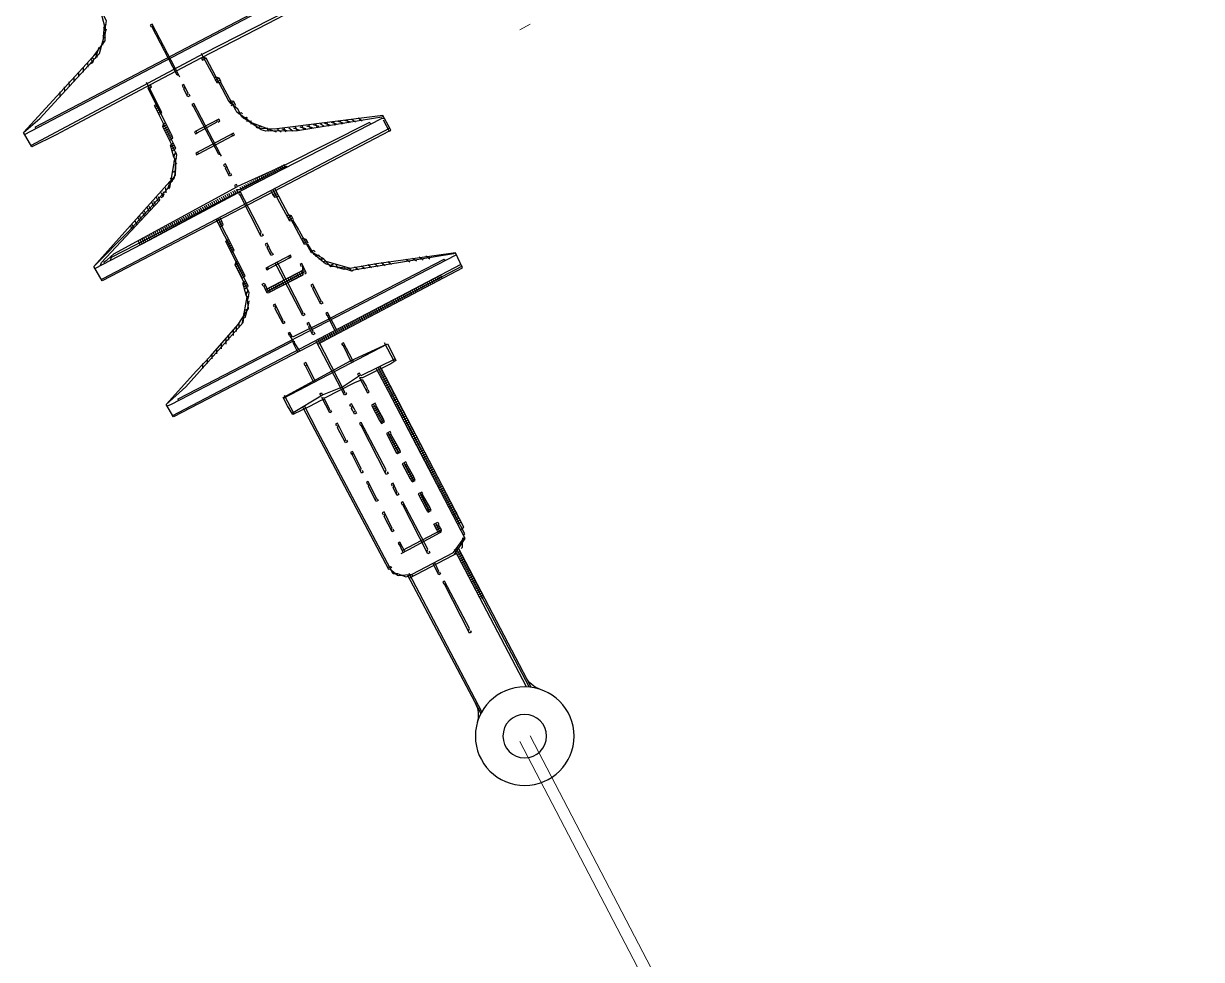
# Model space of a CAD drawing. Header units: millimetres. Extents: x 1804 to 3757, y 2643 to 7323.
# Drawn here: x 2104.59 to 2114.08, y 2847.96 to 2855.5 of the extents above; entities that cross this region are included whole.
import ezdxf

# ---------------------------------------------------------------- set-up
doc = ezdxf.new("R2010")
doc.units = ezdxf.units.MM
doc.layers.add('DIBUJO', color=7, linetype='Continuous', lineweight=20)

# ---------------------------------------------------------------- blocks, each defined once
blk = doc.blocks.new('RPP25')
at = {"color": 7, "linetype": 'Continuous'}
for points in [[(8.37, -1.418), (8.37, -0.915), (8.365, -0.26), (8.365, 0.233), (8.37, 1.019), (8.37, 1.168), (8.365, 1.405), (8.221, 1.41), (7.915, 0.557), (7.844, 0.41), (7.737, 0.35), (7.719, 0.35), (7.612, 0.326), (7.607, 0.294)], [(8.221, 1.41), (8.179, 1.228), (7.919, 0.503), (7.812, 0.405), (7.812, 0.387)], [(8.202, -1.418), (8.24, -1.418), (8.37, -1.418), (8.37, -1.436), (8.351, -1.436), (8.342, -0.302), (8.351, 1.41)], [(8.24, 1.41), (8.24, -1.436)], [(9.542, 1.41), (9.412, 1.001), (9.239, 0.522), (9.212, 0.494), (9.184, 0.429), (9.151, 0.405), (9.058, 0.35), (9.021, 0.35), (8.914, 0.326), (8.909, 0.294)], [(9.691, -1.418), (9.691, -0.357), (9.686, 1.405), (9.542, 1.41), (9.165, 0.41), (9.081, 0.363), (9.077, 0.35)], [(9.56, 1.354), (9.542, 1.335), (9.295, 0.633), (9.263, 0.629)], [(9.56, 1.41), (9.56, 0.87), (9.556, 0.001), (9.542, -0.004), (9.523, -0.004), (9.537, -0.027), (9.542, -0.432), (9.546, -0.483), (9.56, -0.488)], [(9.579, -1.418), (9.691, -1.418), (9.691, -1.436), (9.672, -1.436), (9.672, 1.391), (9.672, 1.41)], [(11.03, -1.436), (11.03, -0.171), (11.025, 1.405), (10.9, 1.41), (10.762, 1.042), (10.705, 0.873), (10.572, 0.532), (10.49, 0.387), (10.397, 0.35), (10.379, 0.35), (10.272, 0.326), (10.267, 0.294)], [(10.9, 1.41), (10.844, 1.187), (10.579, 0.484), (10.546, 0.461), (10.546, 0.443), (10.467, 0.373), (10.435, 0.35)], [(10.937, 0.164), (10.923, 0.187), (10.918, 1.373), (10.918, 1.41)], [(11.011, 1.41), (11.011, -1.436)], [(8.24, 1.298), (8.226, 1.294), (8.226, -1.32), (8.24, -1.325)], [(9.56, 1.317), (9.546, 1.312), (9.542, 1.28), (9.523, 1.205), (9.505, -0.022)], [(9.579, -1.436), (9.565, -1.413), (9.542, 1.242), (9.56, 1.261)], [(10.918, 1.298), (10.904, 1.294), (10.918, -1.436)], [(8.072, 0.926), (8.035, 0.908)], [(8.091, 0.982), (8.054, 0.963)], [(9.412, 0.963), (9.374, 0.963)], [(9.412, 0.945), (9.374, 0.945)], [(9.56, 0.963), (9.523, 0.963)], [(9.56, 0.945), (9.523, 0.945)], [(9.56, 0.926), (9.523, 0.926)], [(10.751, 0.926), (10.714, 0.908)], [(10.769, 0.982), (10.732, 0.963)], [(8.054, 0.87), (8.016, 0.852)], [(9.374, 0.87), (9.337, 0.87)], [(9.374, 0.852), (9.337, 0.852)], [(9.393, 0.908), (9.356, 0.908)], [(9.56, 0.908), (9.523, 0.908)], [(9.56, 0.889), (9.523, 0.889)], [(9.56, 0.87), (9.523, 0.87)], [(9.56, 0.852), (9.523, 0.852)], [(9.56, 0.833), (9.523, 0.833)], [(10.732, 0.87), (10.695, 0.852)], [(8.016, 0.759), (7.979, 0.74)], [(8.035, 0.815), (7.998, 0.796)], [(9.337, 0.759), (9.3, 0.759)], [(9.337, 0.74), (9.3, 0.74)], [(9.356, 0.815), (9.319, 0.815)], [(9.356, 0.796), (9.319, 0.796)], [(9.56, 0.815), (9.523, 0.815)], [(9.56, 0.796), (9.523, 0.796)], [(9.56, 0.777), (9.523, 0.777)], [(9.56, 0.759), (9.523, 0.759)], [(9.56, 0.74), (9.523, 0.74)], [(9.56, 0.722), (9.523, 0.722)], [(10.695, 0.759), (10.658, 0.74)], [(10.714, 0.815), (10.676, 0.796)], [(7.979, 0.647), (7.942, 0.629)], [(7.998, 0.703), (7.961, 0.684)], [(9.3, 0.647), (9.263, 0.647)], [(9.319, 0.703), (9.281, 0.703)], [(9.319, 0.684), (9.281, 0.684)], [(9.56, 0.703), (9.523, 0.703)], [(9.56, 0.684), (9.523, 0.684)], [(9.56, 0.666), (9.523, 0.666)], [(9.56, 0.647), (9.523, 0.647)], [(9.56, 0.629), (9.523, 0.629)], [(10.658, 0.666), (10.621, 0.647)], [(10.676, 0.703), (10.639, 0.684)], [(7.942, 0.554), (7.868, 0.48)], [(7.942, 0.536), (7.905, 0.536)], [(7.961, 0.61), (7.961, 0.591), (7.942, 0.573), (7.923, 0.573)], [(7.961, 0.591), (7.923, 0.591)], [(9.244, 0.517), (9.239, 0.503), (9.039, 0.35), (9.039, 0.331)], [(9.263, 0.554), (9.226, 0.536)], [(9.281, 0.61), (9.281, 0.591), (9.263, 0.573), (9.244, 0.573)], [(9.281, 0.591), (9.244, 0.591)], [(9.56, 0.61), (9.523, 0.61)], [(9.56, 0.591), (9.523, 0.591)], [(9.56, 0.573), (9.523, 0.573)], [(9.56, 0.554), (9.523, 0.554)], [(9.56, 0.536), (9.523, 0.536)], [(9.56, 0.517), (9.523, 0.517)], [(10.602, 0.536), (10.565, 0.517)], [(10.621, 0.573), (10.583, 0.554)], [(10.639, 0.61), (10.602, 0.591)], [(7.868, 0.443), (7.719, 0.35), (7.719, 0.331)], [(9.133, 0.424), (9.133, 0.387)], [(9.207, 0.461), (9.17, 0.461)], [(9.56, 0.498), (9.523, 0.498)], [(9.56, 0.48), (9.523, 0.48)], [(9.56, 0.461), (9.523, 0.461)], [(9.56, 0.443), (9.523, 0.443)], [(9.56, 0.424), (9.523, 0.424)], [(10.583, 0.498), (10.565, 0.48), (10.397, 0.35), (10.397, 0.331)], [(10.49, 0.424), (10.49, 0.387)], [(10.546, 0.443), (10.509, 0.443)], [(11.606, 0.182), (11.602, 0.168), (11.5, 0.168), (11.495, 0.201), (11.495, 0.312), (11.49, 0.475), (11.402, 0.48), (11.318, 0.479), (11.309, -0.19), (11.327, -0.543), (11.365, -0.543), (11.49, -0.539), (11.495, -0.488), (11.49, -0.213), (11.476, -0.19), (11.625, -0.19), (11.625, -0.208), (11.606, -0.208)], [(11.495, 0.461), (11.309, 0.461)], [(11.327, 0.48), (11.327, -0.543)], [(11.476, 0.48), (11.458, 0.164)], [(7.737, 0.368), (7.737, 0.35), (7.696, 0.317), (7.44, 0.312), (7.421, 0.312), (7.403, 0.294), (7.403, 0.275)], [(7.793, 0.405), (7.793, 0.387), (7.756, 0.35)], [(8.872, 0.312), (8.867, 0.28), (8.835, 0.275), (8.816, 0.275), (8.393, 0.27), (8.388, 0.238), (8.37, 0.238), (8.37, 0.257), (8.388, 0.275)], [(8.965, 0.331), (8.96, 0.298), (8.542, 0.289), (8.537, 0.257)], [(9.058, 0.368), (9.058, 0.35), (9.016, 0.317), (8.76, 0.312), (8.742, 0.312), (8.723, 0.294), (8.723, 0.275)], [(8.742, 0.312), (8.742, 0.275)], [(8.76, 0.312), (8.76, 0.275)], [(8.779, 0.312), (8.779, 0.275)], [(8.798, 0.312), (8.798, 0.275)], [(8.816, 0.312), (8.816, 0.275)], [(8.835, 0.312), (8.835, 0.275)], [(8.853, 0.312), (8.853, 0.275)], [(8.928, 0.331), (8.928, 0.294)], [(8.946, 0.331), (8.946, 0.294)], [(9.021, 0.35), (8.984, 0.312)], [(9.002, 0.35), (9.002, 0.312)], [(9.56, 0.405), (9.523, 0.405)], [(9.56, 0.387), (9.523, 0.387)], [(9.56, 0.368), (9.523, 0.368)], [(9.56, 0.35), (9.523, 0.35)], [(9.56, 0.331), (9.523, 0.331)], [(9.56, 0.312), (9.523, 0.312)], [(10.23, 0.312), (10.225, 0.28), (9.709, 0.275), (9.672, 0.275)], [(10.323, 0.331), (10.318, 0.298), (9.881, 0.289), (9.877, 0.257)], [(10.416, 0.368), (10.416, 0.35), (10.374, 0.317), (10.118, 0.312), (10.1, 0.312), (10.081, 0.294), (10.081, 0.275)], [(10.1, 0.312), (10.1, 0.275)], [(10.118, 0.312), (10.118, 0.275)], [(10.137, 0.312), (10.137, 0.275)], [(10.156, 0.312), (10.156, 0.275)], [(10.174, 0.312), (10.174, 0.275)], [(10.193, 0.312), (10.193, 0.275)], [(10.211, 0.312), (10.211, 0.275)], [(10.286, 0.331), (10.286, 0.294)], [(10.304, 0.331), (10.304, 0.294)], [(10.379, 0.35), (10.342, 0.312)], [(10.36, 0.35), (10.36, 0.312)], [(11.476, 0.368), (11.867, 0.368), (13.071, 0.363), (13.076, 0.35), (13.155, 0.317), (13.164, 0.308), (13.206, 0.201), (13.206, -0.208), (13.132, -0.357)], [(13.225, 0.201), (13.211, 0.205), (13.206, 0.238), (13.206, 0.257), (13.146, 0.308), (13.127, 0.345), (11.718, 0.35), (11.476, 0.35)], [(13.076, 0.331), (13.062, 0.336), (13.057, 0.368)], [(8.63, 0.294), (8.626, 0.261), (8.37, 0.257), (8.333, 0.257)], [(8.556, 0.294), (8.556, 0.257)], [(8.574, 0.294), (8.574, 0.257)], [(8.593, 0.294), (8.593, 0.257)], [(8.612, 0.294), (8.612, 0.257)], [(9.56, 0.294), (9.523, 0.294)], [(9.56, 0.275), (9.523, 0.275)], [(9.56, 0.257), (9.523, 0.257)], [(9.56, 0.238), (9.523, 0.238)], [(9.56, 0.219), (9.523, 0.219)], [(9.988, 0.294), (9.984, 0.261), (9.691, 0.257), (9.672, 0.257)], [(9.746, 0.275), (9.742, 0.243), (9.709, 0.238), (9.672, 0.238)], [(9.709, 0.275), (9.709, 0.238)], [(9.728, 0.275), (9.728, 0.238)], [(9.895, 0.294), (9.895, 0.257)], [(9.914, 0.294), (9.914, 0.257)], [(9.932, 0.294), (9.932, 0.257)], [(9.951, 0.294), (9.951, 0.257)], [(9.97, 0.294), (9.97, 0.257)], [(13.188, 0.238), (14.561, 0.234)], [(14.551, 0.219), (13.188, 0.219)], [(13.225, 0.238), (13.225, -0.264)], [(9.077, -0.19), (9.095, -0.19), (9.095, -0.208), (9.077, -0.208), (9.077, 0.164), (9.095, 0.164), (9.095, 0.145), (9.077, 0.145)], [(9.095, 0.145), (9.095, -0.19)], [(9.56, 0.201), (9.523, 0.201)], [(9.56, 0.182), (9.523, 0.182)], [(9.56, 0.164), (9.523, 0.164)], [(9.56, 0.145), (9.523, 0.145)], [(9.56, 0.126), (9.523, 0.126)], [(9.56, 0.108), (9.523, 0.108)], [(10.379, 0.182), (10.36, 0.182), (10.36, 0.164), (10.435, 0.164), (10.449, 0.159), (10.453, -0.171), (10.379, -0.208)], [(10.453, 0.164), (10.449, 0.177), (10.383, 0.177), (10.379, 0.164)], [(10.416, 0.182), (10.416, -0.208)], [(10.453, 0.145), (10.416, 0.145)], [(10.453, 0.126), (10.416, 0.126)], [(10.453, 0.108), (10.416, 0.108)], [(10.435, 0.182), (10.435, -0.208)], [(10.732, 0.182), (10.728, 0.168), (10.565, 0.164), (10.565, 0.182), (10.583, 0.182)], [(10.732, 0.164), (10.751, 0.164), (10.751, 0.182), (10.602, 0.182), (10.583, 0.164)], [(10.918, -1.325), (10.904, -1.32), (10.9, -0.208), (10.9, -0.19), (10.89, 0.163), (10.862, 0.164), (10.844, 0.164), (10.844, 0.182), (10.862, 0.182)], [(11.03, 0.164), (11.011, 0.164), (10.867, 0.177), (10.862, 0.164)], [(11.03, 0.182), (10.937, 0.182)], [(11.327, 0.164), (11.309, 0.164), (11.141, 0.164), (11.141, 0.182), (11.16, 0.182)], [(11.327, 0.182), (11.165, 0.177), (11.16, 0.164)], [(11.458, 0.182), (11.439, 0.182), (11.439, 0.164), (11.458, 0.164), (11.476, -0.022), (11.458, -0.208)], [(11.606, 0.164), (11.625, 0.164), (11.625, 0.182), (11.476, 0.182), (11.49, 0.159), (11.495, -0.134), (11.5, -0.204), (11.569, -0.208), (11.588, -0.208), (11.606, -0.19)], [(11.904, 0.182), (11.899, 0.168), (11.737, 0.164), (11.737, 0.182), (11.755, 0.182)], [(11.904, 0.164), (11.923, 0.164), (11.923, 0.182), (11.774, 0.182), (11.755, 0.164)], [(12.202, 0.182), (12.183, 0.164), (12.016, 0.164), (12.016, 0.182), (12.034, 0.182)], [(12.202, 0.164), (12.22, 0.164), (12.22, 0.182), (12.039, 0.177), (12.034, 0.164)], [(12.481, 0.182), (12.476, 0.168), (12.313, 0.164), (12.313, 0.182), (12.332, 0.182)], [(12.481, 0.164), (12.499, 0.164), (12.499, 0.182), (12.351, 0.182), (12.332, 0.164)], [(12.778, 0.182), (12.774, 0.168), (12.611, 0.164), (12.611, 0.182), (12.63, 0.182)], [(12.778, 0.164), (12.797, 0.164), (12.797, 0.182), (12.648, 0.182), (12.63, 0.164)], [(13.002, 0.201), (13.002, 0.126), (12.997, -0.185), (12.909, -0.19)], [(13.002, 0.164), (12.964, 0.164), (12.909, 0.164), (12.909, 0.182), (12.927, 0.182)], [(13.002, 0.182), (12.983, 0.182), (12.932, 0.177), (12.927, 0.164)], [(12.983, 0.182), (12.983, -0.208)], [(8.928, -0.134), (8.928, -0.153), (8.909, -0.153), (8.909, 0.089), (8.928, 0.089), (8.928, 0.071), (8.909, 0.071)], [(8.928, 0.071), (8.923, -0.129), (8.909, -0.134)], [(9.56, 0.089), (9.523, 0.089)], [(9.56, 0.071), (9.523, 0.071)], [(9.56, 0.052), (9.523, 0.052)], [(9.56, 0.033), (9.523, 0.033)], [(9.56, 0.015), (9.523, 0.015)], [(10.249, -0.134), (10.267, -0.134), (10.267, -0.153), (10.249, -0.153), (10.249, 0.089), (10.267, 0.089), (10.267, 0.071), (10.249, 0.071)], [(10.267, 0.071), (10.267, -0.134)], [(10.453, 0.089), (10.416, 0.089)], [(10.453, 0.071), (10.416, 0.071)], [(10.453, 0.052), (10.416, 0.052)], [(10.453, 0.033), (10.416, 0.033)], [(10.453, 0.015), (10.416, 0.015)], [(8.426, -0.022), (8.407, -0.022), (7.905, -0.022), (7.905, -0.004), (7.923, -0.004)], [(8.407, -0.022), (8.402, -0.009), (7.928, -0.009), (7.923, -0.022)], [(8.593, -0.004), (8.588, -0.018), (8.5, -0.022), (8.5, -0.004), (8.519, -0.004)], [(8.593, -0.022), (8.612, -0.022), (8.612, -0.004), (8.537, -0.004), (8.519, -0.022)], [(9.207, -0.022), (9.188, -0.022), (8.686, -0.022), (8.686, -0.004), (8.705, -0.004)], [(9.188, -0.022), (9.184, -0.009), (8.709, -0.009), (8.705, -0.022)], [(9.374, -0.004), (9.37, -0.018), (9.281, -0.022), (9.281, -0.004), (9.3, -0.004)], [(9.374, -0.022), (9.393, -0.022), (9.393, -0.004), (9.319, -0.004), (9.3, -0.022)], [(9.56, -1.306), (9.546, -1.301), (9.532, -0.488), (9.505, -0.022), (9.486, -0.022), (9.486, -0.004), (9.505, -0.004)], [(9.56, -0.041), (9.523, -0.041)], [(9.56, -0.06), (9.523, -0.06)], [(9.56, -0.078), (9.523, -0.078)], [(9.56, -0.097), (9.523, -0.097)], [(9.97, -0.004), (9.951, -0.022), (9.56, -0.022), (9.56, -0.004), (9.579, -0.004)], [(9.97, -0.022), (9.988, -0.022), (9.988, -0.004), (9.584, -0.009), (9.579, -0.022)], [(11.048, -0.004), (11.048, -0.153), (11.044, -1.432), (10.9, -1.436), (10.78, -1.104), (10.666, -0.782), (10.579, -0.511), (10.458, -0.39), (10.342, -0.339), (10.323, -0.339), (10.235, -0.334), (10.225, -0.306), (9.821, -0.302), (9.672, -0.302)], [(10.156, -0.004), (10.151, -0.018), (10.063, -0.022), (10.063, -0.004), (10.081, -0.004)], [(10.156, -0.022), (10.174, -0.022), (10.174, -0.004), (10.1, -0.004), (10.081, -0.022)], [(10.751, -0.022), (10.769, -0.022), (10.769, -0.004), (10.286, -0.004), (10.249, -0.004)], [(10.751, -0.004), (10.746, -0.018), (10.267, -0.022), (10.249, -0.022)], [(10.453, -0.041), (10.416, -0.041)], [(10.453, -0.06), (10.416, -0.06)], [(10.453, -0.078), (10.416, -0.078)], [(10.453, -0.097), (10.416, -0.097)], [(10.937, -0.004), (10.932, -0.018), (10.844, -0.022), (10.844, -0.004), (10.862, -0.004)], [(10.937, -0.022), (10.955, -0.022), (10.955, -0.004), (10.881, -0.004), (10.862, -0.022)], [(11.532, -0.022), (11.551, -0.022), (11.551, -0.004), (11.03, -0.004), (11.011, -0.004)], [(11.532, -0.004), (11.527, -0.018), (11.011, -0.022)], [(11.048, -0.041), (11.011, -0.041)], [(11.048, -0.06), (11.011, -0.06)], [(11.048, -0.078), (11.011, -0.078)], [(11.048, -0.097), (11.011, -0.097)], [(11.718, -0.022), (11.699, -0.022), (11.644, -0.022), (11.644, -0.004), (11.662, -0.004)], [(11.718, -0.004), (11.718, -0.022), (11.737, -0.022), (11.737, -0.004), (11.699, -0.004), (11.681, -0.004), (11.662, -0.022)], [(12.313, -0.004), (12.295, -0.022), (11.83, -0.022), (11.83, -0.004), (11.848, -0.004)], [(12.313, -0.022), (12.332, -0.022), (12.332, -0.004), (11.853, -0.009), (11.848, -0.022)], [(12.518, -0.004), (12.513, -0.018), (12.425, -0.022), (12.425, -0.004), (12.444, -0.004)], [(12.518, -0.022), (12.537, -0.022), (12.537, -0.004), (12.462, -0.004), (12.444, -0.022)], [(13.095, -0.004), (13.076, -0.022), (12.611, -0.022), (12.611, -0.004), (12.63, -0.004)], [(13.095, -0.022), (13.113, -0.022), (13.113, -0.004), (12.634, -0.009), (12.63, -0.022)], [(13.299, -0.022), (13.318, -0.022), (13.318, -0.004), (13.243, -0.004), (13.206, -0.004)], [(13.299, -0.004), (13.295, -0.018), (13.225, -0.022), (13.206, -0.022)], [(13.876, -0.004), (13.857, -0.022), (13.392, -0.022), (13.392, -0.004), (13.411, -0.004)], [(13.876, -0.022), (13.894, -0.022), (13.894, -0.004), (13.415, -0.009), (13.411, -0.022)], [(9.56, -0.115), (9.523, -0.115)], [(9.56, -0.134), (9.523, -0.134)], [(9.56, -0.153), (9.523, -0.153)], [(9.56, -0.171), (9.523, -0.171)], [(9.56, -0.19), (9.523, -0.19)], [(10.453, -0.19), (10.449, -0.204), (10.36, -0.208), (10.36, -0.19), (10.379, -0.19)], [(10.453, -0.115), (10.416, -0.115)], [(10.453, -0.134), (10.416, -0.134)], [(10.453, -0.153), (10.416, -0.153)], [(10.453, -0.171), (10.416, -0.171)], [(10.732, -0.19), (10.728, -0.204), (10.565, -0.208), (10.565, -0.19), (10.583, -0.19)], [(10.732, -0.208), (10.751, -0.208), (10.751, -0.19), (10.602, -0.19), (10.583, -0.208)], [(11.048, -0.208), (11.011, -0.208), (10.844, -0.208), (10.844, -0.19), (10.862, -0.19)], [(11.048, -0.19), (11.03, -0.19), (10.867, -0.195), (10.862, -0.208)], [(11.048, -0.115), (11.011, -0.115)], [(11.048, -0.134), (11.011, -0.134)], [(11.048, -0.153), (11.011, -0.153)], [(11.048, -0.171), (11.011, -0.171)], [(11.327, -0.208), (11.309, -0.208), (11.141, -0.208), (11.141, -0.19), (11.16, -0.19)], [(11.327, -0.19), (11.165, -0.195), (11.16, -0.208)], [(11.476, -0.543), (11.467, -0.209), (11.439, -0.208), (11.439, -0.19), (11.458, -0.19)], [(11.755, -0.208), (11.737, -0.208), (11.737, -0.171), (11.886, -0.171), (11.918, -0.176), (11.918, -0.204), (11.886, -0.208), (11.76, -0.204), (11.755, -0.171)], [(11.923, -0.19), (11.737, -0.19)], [(11.774, -0.171), (11.774, -0.208)], [(11.792, -0.171), (11.792, -0.208)], [(11.811, -0.171), (11.811, -0.208)], [(11.83, -0.171), (11.83, -0.208)], [(11.848, -0.171), (11.848, -0.208)], [(11.867, -0.171), (11.867, -0.208)], [(11.886, -0.171), (11.886, -0.208)], [(11.904, -0.171), (11.904, -0.208)], [(12.034, -0.208), (12.016, -0.208), (12.016, -0.171), (12.202, -0.171), (12.216, -0.176), (12.216, -0.204), (12.202, -0.208), (12.039, -0.204), (12.034, -0.171)], [(12.22, -0.19), (12.016, -0.19)], [(12.053, -0.171), (12.053, -0.208)], [(12.072, -0.171), (12.072, -0.208)], [(12.09, -0.171), (12.09, -0.208)], [(12.109, -0.171), (12.109, -0.208)], [(12.127, -0.171), (12.127, -0.208)], [(12.146, -0.171), (12.146, -0.208)], [(12.165, -0.171), (12.165, -0.208)], [(12.183, -0.171), (12.183, -0.208)], [(12.202, -0.171), (12.202, -0.208)], [(12.332, -0.208), (12.313, -0.208), (12.313, -0.171), (12.462, -0.171), (12.495, -0.176), (12.495, -0.204), (12.462, -0.208), (12.337, -0.204), (12.332, -0.171)], [(12.499, -0.19), (12.313, -0.19)], [(12.351, -0.171), (12.351, -0.208)], [(12.369, -0.171), (12.369, -0.208)], [(12.388, -0.171), (12.388, -0.208)], [(12.406, -0.171), (12.406, -0.208)], [(12.425, -0.171), (12.425, -0.208)], [(12.444, -0.171), (12.444, -0.208)], [(12.462, -0.171), (12.462, -0.208)], [(12.481, -0.171), (12.481, -0.208)], [(12.63, -0.208), (12.611, -0.208), (12.611, -0.171), (12.76, -0.171), (12.792, -0.176), (12.792, -0.204), (12.76, -0.208), (12.634, -0.204), (12.63, -0.171)], [(12.797, -0.19), (12.611, -0.19)], [(12.648, -0.171), (12.648, -0.208)], [(12.667, -0.171), (12.667, -0.208)], [(12.685, -0.171), (12.685, -0.208)], [(12.704, -0.171), (12.704, -0.208)], [(12.723, -0.171), (12.723, -0.208)], [(12.741, -0.171), (12.741, -0.208)], [(12.76, -0.171), (12.76, -0.208)], [(12.778, -0.171), (12.778, -0.208)], [(13.002, -0.171), (12.964, -0.171), (12.909, -0.171), (12.909, -0.208), (12.927, -0.208)], [(13.002, -0.19), (12.983, -0.208), (12.932, -0.204), (12.927, -0.171)], [(12.946, -0.171), (12.946, -0.208)], [(12.964, -0.171), (12.964, -0.208)], [(9.672, -1.436), (9.546, -1.432), (9.212, -0.539), (9.156, -0.446), (9.133, -0.413), (9.114, -0.413), (8.928, -0.32), (8.909, -0.32), (8.635, -0.315), (8.626, -0.288), (8.37, -0.283), (8.333, -0.283)], [(8.388, -0.302), (8.37, -0.283), (8.37, -0.264), (8.388, -0.264), (8.388, -0.302)], [(9.56, -1.436), (9.319, -0.711), (9.193, -0.464), (9.165, -0.436), (8.984, -0.339), (8.909, -0.339), (8.816, -0.302), (8.388, -0.302)], [(8.63, -0.32), (8.593, -0.32), (8.574, -0.302), (8.574, -0.283)], [(8.593, -0.283), (8.593, -0.32)], [(8.612, -0.283), (8.612, -0.32)], [(8.872, -0.339), (8.835, -0.339), (8.816, -0.32), (8.816, -0.302)], [(8.835, -0.302), (8.835, -0.339)], [(8.853, -0.302), (8.853, -0.339)], [(9.56, -0.208), (9.523, -0.208)], [(9.56, -0.227), (9.523, -0.227)], [(9.56, -0.246), (9.523, -0.246)], [(9.56, -0.264), (9.523, -0.264)], [(9.56, -0.283), (9.523, -0.283)], [(9.56, -0.302), (9.523, -0.302)], [(9.746, -0.302), (9.742, -0.269), (9.709, -0.264), (9.672, -0.264)], [(10.9, -1.436), (10.9, -1.418), (10.621, -0.581), (10.621, -0.562), (10.583, -0.525), (10.569, -0.52), (10.509, -0.432), (10.504, -0.418), (10.416, -0.395), (10.402, -0.39), (10.323, -0.339), (10.318, -0.325), (10.1, -0.32), (10.081, -0.32), (9.993, -0.315), (9.984, -0.288), (9.802, -0.283), (9.672, -0.283)], [(9.709, -0.264), (9.709, -0.302)], [(9.728, -0.264), (9.728, -0.302)], [(9.988, -0.32), (9.951, -0.32), (9.932, -0.302), (9.932, -0.283)], [(9.951, -0.283), (9.951, -0.32)], [(9.97, -0.283), (9.97, -0.32)], [(10.23, -0.339), (10.193, -0.339), (10.174, -0.32), (10.174, -0.302)], [(10.193, -0.302), (10.193, -0.339)], [(10.211, -0.302), (10.211, -0.339)], [(11.048, -0.227), (11.011, -0.227)], [(11.048, -0.246), (11.011, -0.246)], [(11.048, -0.264), (11.011, -0.264)], [(11.048, -0.283), (11.011, -0.283)], [(11.048, -0.302), (11.011, -0.302)], [(13.225, -0.208), (13.146, -0.353), (11.699, -0.357), (11.476, -0.357)], [(13.206, -0.283), (13.202, -0.297), (13.132, -0.339)], [(14.54, -0.227), (13.188, -0.227)], [(14.551, -0.246), (13.188, -0.246)], [(14.561, -0.261), (13.188, -0.264)], [(13.243, -0.227), (13.243, -0.264)], [(13.262, -0.227), (13.262, -0.264)], [(13.281, -0.227), (13.281, -0.264)], [(13.299, -0.227), (13.299, -0.264)], [(13.318, -0.227), (13.318, -0.264)], [(13.336, -0.227), (13.336, -0.264)], [(13.355, -0.227), (13.355, -0.264)], [(13.374, -0.227), (13.374, -0.264)], [(13.392, -0.227), (13.392, -0.264)], [(13.411, -0.227), (13.411, -0.264)], [(13.429, -0.227), (13.429, -0.264)], [(13.448, -0.227), (13.448, -0.264)], [(13.467, -0.227), (13.467, -0.264)], [(13.485, -0.227), (13.485, -0.264)], [(13.504, -0.227), (13.504, -0.264)], [(13.522, -0.227), (13.522, -0.264)], [(13.541, -0.227), (13.541, -0.264)], [(13.56, -0.227), (13.56, -0.264)], [(13.578, -0.227), (13.578, -0.264)], [(13.597, -0.227), (13.597, -0.264)], [(13.615, -0.227), (13.615, -0.264)], [(13.634, -0.227), (13.634, -0.264)], [(13.653, -0.227), (13.653, -0.264)], [(13.671, -0.227), (13.671, -0.264)], [(8.965, -0.357), (8.951, -0.353), (8.946, -0.32)], [(9.021, -0.376), (9.007, -0.371), (9.002, -0.339)], [(9.058, -0.395), (9.039, -0.357)], [(9.244, -0.543), (9.077, -0.395), (9.077, -0.376)], [(9.56, -0.32), (9.523, -0.32)], [(9.56, -0.339), (9.523, -0.339)], [(9.56, -0.357), (9.523, -0.357)], [(9.56, -0.376), (9.523, -0.376)], [(9.56, -0.395), (9.523, -0.395)], [(10.323, -0.357), (10.309, -0.353), (10.304, -0.32)], [(10.379, -0.376), (10.365, -0.371), (10.36, -0.339)], [(10.416, -0.395), (10.397, -0.357)], [(10.621, -0.562), (10.588, -0.557), (10.435, -0.395), (10.435, -0.376)], [(11.048, -0.32), (11.011, -0.32)], [(11.048, -0.339), (11.011, -0.339)], [(11.048, -0.357), (11.011, -0.357)], [(11.048, -0.376), (11.011, -0.376)], [(11.048, -0.395), (11.011, -0.395)], [(13.113, -0.357), (13.109, -0.371), (11.476, -0.376)], [(13.057, -0.357), (13.053, -0.39), (11.495, -0.395), (11.476, -0.395)], [(11.513, -0.357), (11.513, -0.395)], [(11.532, -0.357), (11.532, -0.395)], [(11.551, -0.357), (11.551, -0.395)], [(11.569, -0.357), (11.569, -0.395)], [(11.588, -0.357), (11.588, -0.395)], [(11.606, -0.357), (11.606, -0.395)], [(11.625, -0.357), (11.625, -0.395)], [(11.644, -0.357), (11.644, -0.395)], [(11.662, -0.357), (11.662, -0.395)], [(11.681, -0.357), (11.681, -0.395)], [(11.699, -0.357), (11.699, -0.395)], [(11.718, -0.357), (11.718, -0.395)], [(11.737, -0.357), (11.737, -0.395)], [(11.755, -0.357), (11.755, -0.395)], [(11.774, -0.357), (11.774, -0.395)], [(11.792, -0.357), (11.792, -0.395)], [(11.811, -0.357), (11.811, -0.395)], [(11.83, -0.357), (11.83, -0.395)], [(11.848, -0.357), (11.848, -0.395)], [(11.867, -0.357), (11.867, -0.395)], [(11.886, -0.357), (11.886, -0.395)], [(11.904, -0.357), (11.904, -0.395)], [(11.923, -0.357), (11.923, -0.395)], [(11.941, -0.357), (11.941, -0.395)], [(11.96, -0.357), (11.96, -0.395)], [(11.979, -0.357), (11.979, -0.395)], [(11.997, -0.357), (11.997, -0.395)], [(12.016, -0.357), (12.016, -0.395)], [(12.034, -0.357), (12.034, -0.395)], [(12.053, -0.357), (12.053, -0.395)], [(12.072, -0.357), (12.072, -0.395)], [(12.09, -0.357), (12.09, -0.395)], [(12.109, -0.357), (12.109, -0.395)], [(12.127, -0.357), (12.127, -0.395)], [(12.146, -0.357), (12.146, -0.395)], [(12.165, -0.357), (12.165, -0.395)], [(12.183, -0.357), (12.183, -0.395)], [(12.202, -0.357), (12.202, -0.395)], [(12.22, -0.357), (12.22, -0.395)], [(12.239, -0.357), (12.239, -0.395)], [(12.258, -0.357), (12.258, -0.395)], [(12.276, -0.357), (12.276, -0.395)], [(12.295, -0.357), (12.295, -0.395)], [(12.313, -0.357), (12.313, -0.395)], [(12.332, -0.357), (12.332, -0.395)], [(12.351, -0.357), (12.351, -0.395)], [(12.369, -0.357), (12.369, -0.395)], [(12.388, -0.357), (12.388, -0.395)], [(12.406, -0.357), (12.406, -0.395)], [(12.425, -0.357), (12.425, -0.395)], [(12.444, -0.357), (12.444, -0.395)], [(12.462, -0.357), (12.462, -0.395)], [(12.481, -0.357), (12.481, -0.395)], [(12.499, -0.357), (12.499, -0.395)], [(12.518, -0.357), (12.518, -0.395)], [(12.537, -0.357), (12.537, -0.395)], [(12.555, -0.357), (12.555, -0.395)], [(12.574, -0.357), (12.574, -0.395)], [(12.592, -0.357), (12.592, -0.395)], [(12.611, -0.357), (12.611, -0.395)], [(12.63, -0.357), (12.63, -0.395)], [(12.648, -0.357), (12.648, -0.395)], [(12.667, -0.357), (12.667, -0.395)], [(12.685, -0.357), (12.685, -0.395)], [(12.704, -0.357), (12.704, -0.395)], [(12.723, -0.357), (12.723, -0.395)], [(12.741, -0.357), (12.741, -0.395)], [(12.76, -0.357), (12.76, -0.395)], [(12.778, -0.357), (12.778, -0.395)], [(12.797, -0.357), (12.797, -0.395)], [(12.816, -0.357), (12.816, -0.395)], [(12.834, -0.357), (12.834, -0.395)], [(12.853, -0.357), (12.853, -0.395)], [(12.871, -0.357), (12.871, -0.395)], [(12.89, -0.357), (12.89, -0.395)], [(12.909, -0.357), (12.909, -0.395)], [(12.927, -0.357), (12.927, -0.395)], [(12.946, -0.357), (12.946, -0.395)], [(12.964, -0.357), (12.964, -0.395)], [(12.983, -0.357), (12.983, -0.395)], [(13.002, -0.357), (13.002, -0.395)], [(9.133, -0.413), (9.133, -0.45)], [(9.207, -0.488), (9.17, -0.488)], [(9.56, -0.413), (9.523, -0.413)], [(9.56, -0.432), (9.523, -0.432)], [(9.56, -0.45), (9.523, -0.45)], [(9.56, -0.469), (9.523, -0.469)], [(10.49, -0.413), (10.49, -0.45)], [(10.546, -0.469), (10.509, -0.469)], [(11.048, -0.413), (11.011, -0.413)], [(11.048, -0.432), (11.011, -0.432)], [(11.048, -0.45), (11.011, -0.45)], [(11.048, -0.469), (11.011, -0.469)], [(11.048, -0.488), (11.011, -0.488)], [(11.048, -0.506), (11.011, -0.506)], [(9.263, -0.581), (9.226, -0.562)], [(9.281, -0.636), (9.244, -0.599)], [(10.639, -0.618), (10.602, -0.599)], [(11.048, -0.525), (11.011, -0.525)], [(11.048, -0.543), (11.011, -0.543)], [(11.048, -0.562), (11.011, -0.562)], [(11.048, -0.581), (11.011, -0.581)], [(11.048, -0.599), (11.011, -0.599)], [(11.495, -0.525), (11.309, -0.525)], [(9.281, -0.618), (9.244, -0.618)], [(9.3, -0.674), (9.263, -0.655)], [(9.319, -0.729), (9.281, -0.692)], [(9.319, -0.711), (9.281, -0.711)], [(10.658, -0.674), (10.621, -0.655)], [(10.676, -0.729), (10.639, -0.711)], [(11.048, -0.618), (11.011, -0.618)], [(11.048, -0.636), (11.011, -0.636)], [(11.048, -0.655), (11.011, -0.655)], [(11.048, -0.674), (11.011, -0.674)], [(11.048, -0.692), (11.011, -0.692)], [(11.048, -0.711), (11.011, -0.711)], [(9.337, -0.785), (9.3, -0.748)], [(9.337, -0.767), (9.3, -0.767)], [(9.356, -0.841), (9.319, -0.804)], [(10.695, -0.785), (10.658, -0.767)], [(11.048, -0.729), (11.011, -0.729)], [(11.048, -0.748), (11.011, -0.748)], [(11.048, -0.767), (11.011, -0.767)], [(11.048, -0.785), (11.011, -0.785)], [(11.048, -0.804), (11.011, -0.804)], [(9.356, -0.822), (9.319, -0.822)], [(9.374, -0.897), (9.337, -0.86)], [(9.374, -0.878), (9.337, -0.878)], [(9.393, -0.934), (9.356, -0.915)], [(10.714, -0.841), (10.676, -0.822)], [(10.732, -0.897), (10.695, -0.878)], [(11.048, -0.822), (11.011, -0.822)], [(11.048, -0.841), (11.011, -0.841)], [(11.048, -0.86), (11.011, -0.86)], [(11.048, -0.878), (11.011, -0.878)], [(11.048, -0.897), (11.011, -0.897)], [(11.048, -0.915), (11.011, -0.915)], [(9.412, -0.99), (9.374, -0.953)], [(9.412, -0.971), (9.374, -0.971)], [(9.43, -1.046), (9.393, -1.008)], [(9.43, -1.027), (9.393, -1.027)], [(10.788, -1.046), (10.751, -1.027)], [(11.048, -0.934), (11.011, -0.934)], [(11.048, -0.953), (11.011, -0.953)], [(11.048, -0.971), (11.011, -0.971)], [(11.048, -0.99), (11.011, -0.99)], [(11.048, -1.008), (11.011, -1.008)], [(11.048, -1.027), (11.011, -1.027)], [(9.449, -1.101), (9.412, -1.064)], [(9.449, -1.083), (9.412, -1.083)], [(9.467, -1.157), (9.43, -1.12)], [(10.807, -1.101), (10.769, -1.083)], [(11.048, -1.046), (11.011, -1.046)], [(11.048, -1.064), (11.011, -1.064)], [(11.048, -1.083), (11.011, -1.083)], [(11.048, -1.101), (11.011, -1.101)], [(11.048, -1.12), (11.011, -1.12)], [(9.467, -1.139), (9.43, -1.139)], [(9.486, -1.194), (9.449, -1.176)], [(9.505, -1.25), (9.467, -1.232)], [(10.825, -1.157), (10.788, -1.139)], [(10.844, -1.213), (10.807, -1.194)], [(11.048, -1.139), (11.011, -1.139)], [(11.048, -1.157), (11.011, -1.157)], [(11.048, -1.176), (11.011, -1.176)], [(11.048, -1.194), (11.011, -1.194)], [(11.048, -1.213), (11.011, -1.213)], [(11.048, -1.232), (11.011, -1.232)]]:
    blk.add_lwpolyline(points, dxfattribs=at)
for radius in [0.43, 0.19]:
    blk.add_circle((14.913, -0.013), radius, dxfattribs=at)
at = {"color": 2}
for centre, start, end in [((14.456, 0.467), 269.8456, 313.5534), ((14.456, -0.493), 46.4466, 90.1544)]:
    blk.add_arc(centre, 0.233, start, end, dxfattribs=at)

msp = doc.modelspace()

# ---------------------------------------------------------------- linework, layer by layer
at = {"color": 7, "lineweight": 15}
msp.add_line((2108.586, 2855.4538), (2108.6689, 2855.4987), dxfattribs=at)
at = {"layer": 'DIBUJO', "color": 7, "linetype": 'Continuous', "lineweight": 15}
for points in [[(2108.586, 2849.7199), (2113.9727, 2839.3856)], [(2108.6689, 2849.7649), (2114.0773, 2839.3776)]]:
    msp.add_lwpolyline(points, dxfattribs=at)

# ---------------------------------------------------------------- block references
at = {"lineweight": 15, "ltscale": 0.8, "xscale": -0.9239999999998931, "yscale": 0.9239999999999126, "zscale": 0.9240000000000002, "rotation": 117.6880901178105}
msp.add_blockref('RPP25', (2102.2121, 2861.958), dxfattribs=at)

doc.saveas('drawing.dxf')
